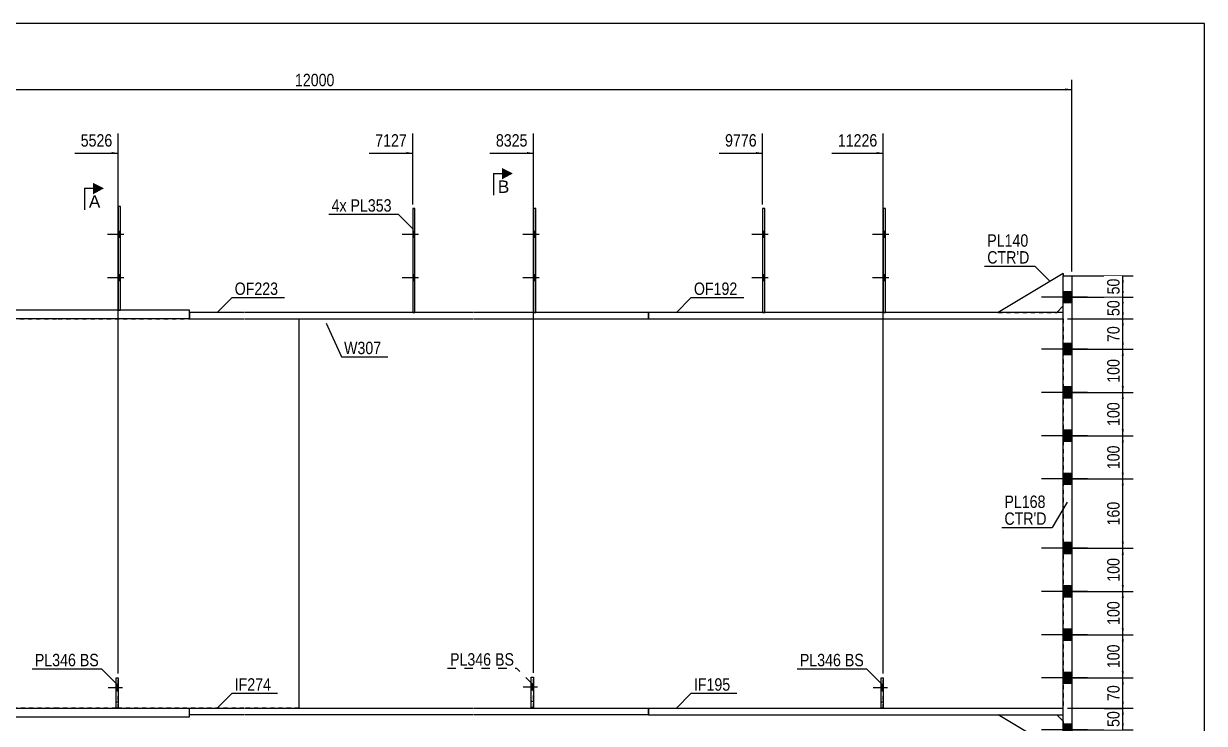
# Model space of a CAD drawing. Header units: millimetres. Extents: x -330 to 82, y -139 to 148.
# Drawn here: x -190.7 to 82.3, y -13.5 to 148.3 of the extents above; entities that cross this region are included whole.
import ezdxf

# ---------------------------------------------------------------- set-up
doc = ezdxf.new("R2010")
doc.units = ezdxf.units.MM
doc.linetypes.add('DXK_LINE_DOT1', pattern=[1.8814, 0.9407, -0.9407])
doc.linetypes.add('DXK_LINE_DOT2', pattern=[3.9198, 1.9599, -1.9599])
doc.styles.add('Arial', font='ARIAL.TTF', dxfattribs={"height": 0.2})
doc.styles.add('Arial Narrow', font='ARIALN.TTF', dxfattribs={"height": 0.2})

# ---------------------------------------------------------------- blocks, each defined once
blk = doc.blocks.new('Unknown-623355071-1210')
at = {"color": 5, "linetype": 'Continuous'}
for p, q in [((82.27, 148.28), (-327.73, 148.28)), ((82.27, -138.72), (82.27, 148.28))]:
    blk.add_line(p, q, dxfattribs=at)
blk = doc.blocks.new('Part-623355071-2163 - 1725')
at = {"color": 2, "linetype": 'Continuous'}
for p, q in [((-152.4, 81.5), (-152.4, 80)), ((-139.8, 81.5), (-152.4, 81.5)), ((-152.4, 80), (-139.8, 80)), ((-114.5, 81.5), (-139.7, 81.5)), ((-139.7, 80), (-114.5, 80)), ((-86.85, 81.5), (-114.4, 81.5)), ((-114.4, 80), (-86.85, 80)), ((-58.92, 81.5), (-86.75, 81.5)), ((-86.75, 80), (-58.92, 80)), ((-46.22, 81.5), (-58.82, 81.5)), ((-58.82, 80), (-46.22, 80)), ((-46.22, 80), (-46.22, 81.5))]:
    blk.add_line(p, q, dxfattribs=at)
blk = doc.blocks.new('Part-623355071-2007 - 1725')
at = {"color": 7, "linetype": 'DXK_LINE_DOT1'}
for p, q in [((-296, 80), (-296, 82)), ((-296, 82), (-251, 82))]:
    blk.add_line(p, q, dxfattribs=at)
at = {"color": 2, "linetype": 'Continuous'}
for p, q in [((-238.4, 82), (-251, 82)), ((-210.5, 82), (-238.3, 82)), ((-182.85, 82), (-210.4, 82)), ((-152.4, 82), (-182.75, 82)), ((-152.4, 80), (-152.4, 82)), ((-238.4, 80), (-296, 80)), ((-210.5, 80), (-238.3, 80)), ((-182.85, 80), (-210.4, 80)), ((-152.4, 80), (-182.75, 80))]:
    blk.add_line(p, q, dxfattribs=at)
blk = doc.blocks.new('Part-623355071-1879 - 1725')
at = {"color": 2, "linetype": 'Continuous'}
for p, q in [((-72.32, 105.5), (-72.82, 105.5)), ((-72.82, 105.5), (-72.82, 81.5)), ((-72.32, 81.5), (-72.32, 105.5))]:
    blk.add_line(p, q, dxfattribs=at)
at = {"color": 7, "linetype": 'DXK_LINE_DOT1'}
blk.add_line((-72.82, 81.5), (-72.32, 81.5), dxfattribs=at)
blk = doc.blocks.new('Bolt-623355071-1767 - 1725')
at = {"linetype": 'Continuous'}
blk.add_hatch(color=3, dxfattribs=at).paths.add_polyline_path([(8.03, -6), (8.03, -4.6), (7.53, -4.6), (7.53, -6)])
at = {"color": 3, "linetype": 'Continuous'}
for p, q in [((8.98, -5.3), (5.68, -5.3)), ((8.03, -4.6), (7.53, -4.6)), ((8.03, -6), (7.53, -6))]:
    blk.add_line(p, q, dxfattribs=at)
blk = doc.blocks.new('Part-623355071-1847 - 1725')
at = {"color": 7, "linetype": 'DXK_LINE_DOT1'}
for p, q in [((-73.35, -9.85), (-73.35, -2.85)), ((-73.35, -2.85), (-72.85, -2.85)), ((-72.85, -9.85), (-72.85, -2.85)), ((-72.85, -9.85), (-73.35, -9.85))]:
    blk.add_line(p, q, dxfattribs=at)
blk = doc.blocks.new('Part-623355071-2214 - 1725')
at = {"color": 2, "linetype": 'Continuous'}
for p, q in [((49.63, 90), (51.63, 90)), ((49.63, -20), (49.63, 90)), ((51.63, 90), (51.63, -20)), ((51.63, -20), (49.63, -20))]:
    blk.add_line(p, q, dxfattribs=at)
blk = doc.blocks.new('Bolt-623355071-1768 - 1725')
at = {"color": 3, "linetype": 'DXK_LINE_DOT2'}
for p, q in [((8.98, -5.3), (5.68, -5.3)), ((8.03, -4.6), (7.53, -4.6)), ((8.03, -6), (7.53, -6))]:
    blk.add_line(p, q, dxfattribs=at)
blk = doc.blocks.new('Bolt-623355071-1769 - 1725')
at = {"linetype": 'Continuous'}
blk.add_hatch(color=3, dxfattribs=at).paths.add_polyline_path([(-72.85, -5.85), (-72.85, -4.45), (-73.35, -4.45), (-73.35, -5.85)])
at = {"color": 3, "linetype": 'Continuous'}
for p, q in [((-71.9, -5.15), (-75.2, -5.15)), ((-72.85, -4.45), (-73.35, -4.45)), ((-72.85, -5.85), (-73.35, -5.85))]:
    blk.add_line(p, q, dxfattribs=at)
blk = doc.blocks.new('Bolt-623355071-1770 - 1725')
at = {"color": 3, "linetype": 'DXK_LINE_DOT2'}
for p, q in [((-71.9, -5.15), (-75.2, -5.15)), ((-72.85, -4.45), (-73.35, -4.45)), ((-72.85, -5.85), (-73.35, -5.85))]:
    blk.add_line(p, q, dxfattribs=at)
blk = doc.blocks.new('Part-623355071-2185 - 1725')
at = {"color": 2, "linetype": 'Continuous'}
for p, q in [((-152.4, -11.5), (-152.4, -10)), ((-152.4, -10), (-139.8, -10)), ((-139.7, -10), (-114.5, -10)), ((-114.4, -10), (-86.85, -10)), ((-86.75, -10), (-58.92, -10)), ((-58.82, -10), (-46.22, -10)), ((-46.22, -10), (-46.22, -11.5)), ((-139.8, -11.5), (-152.4, -11.5)), ((-114.5, -11.5), (-139.7, -11.5)), ((-86.85, -11.5), (-114.4, -11.5)), ((-58.92, -11.5), (-86.75, -11.5)), ((-46.22, -11.5), (-58.82, -11.5))]:
    blk.add_line(p, q, dxfattribs=at)
blk = doc.blocks.new('Bolt-623355071-1771 - 1725')
at = {"linetype": 'Continuous'}
for points in [[(8.53, 98.8), (8.53, 100.2), (8.03, 100.2), (8.03, 98.8)], [(8.53, 98.8), (8.53, 100.2), (8.03, 100.2), (8.03, 98.8)], [(8.53, 88.8), (8.53, 90.2), (8.03, 90.2), (8.03, 88.8)], [(8.53, 88.8), (8.53, 90.2), (8.03, 90.2), (8.03, 88.8)]]:
    blk.add_hatch(color=3, dxfattribs=at).paths.add_polyline_path(points)
at = {"color": 3, "linetype": 'Continuous'}
for p, q in [((9.33, 99.5), (5.53, 99.5)), ((9.33, 99.5), (5.53, 99.5)), ((8.53, 100.2), (8.03, 100.2)), ((8.53, 100.2), (8.03, 100.2)), ((8.53, 98.8), (8.03, 98.8)), ((8.53, 98.8), (8.03, 98.8)), ((8.53, 90.2), (8.03, 90.2)), ((8.53, 90.2), (8.03, 90.2)), ((9.33, 89.5), (5.53, 89.5)), ((9.33, 89.5), (5.53, 89.5)), ((8.53, 88.8), (8.03, 88.8)), ((8.53, 88.8), (8.03, 88.8))]:
    blk.add_line(p, q, dxfattribs=at)
blk = doc.blocks.new('Part-623355071-1899 - 1725')
at = {"color": 2, "linetype": 'Continuous'}
for p, q in [((-168.35, 106), (-168.85, 106)), ((-168.85, 106), (-168.85, 82)), ((-168.35, 82), (-168.35, 106))]:
    blk.add_line(p, q, dxfattribs=at)
at = {"color": 7, "linetype": 'DXK_LINE_DOT1'}
blk.add_line((-168.85, 82), (-168.35, 82), dxfattribs=at)
blk = doc.blocks.new('Bolt-623355071-1772 - 1725')
at = {"linetype": 'Continuous'}
for points in [[(-19.37, 98.8), (-19.37, 100.2), (-19.87, 100.2), (-19.87, 98.8)], [(-19.37, 98.8), (-19.37, 100.2), (-19.87, 100.2), (-19.87, 98.8)], [(-19.37, 88.8), (-19.37, 90.2), (-19.87, 90.2), (-19.87, 88.8)], [(-19.37, 88.8), (-19.37, 90.2), (-19.87, 90.2), (-19.87, 88.8)]]:
    blk.add_hatch(color=3, dxfattribs=at).paths.add_polyline_path(points)
at = {"color": 3, "linetype": 'Continuous'}
for p, q in [((-18.57, 99.5), (-22.37, 99.5)), ((-18.57, 99.5), (-22.37, 99.5)), ((-19.37, 100.2), (-19.87, 100.2)), ((-19.37, 100.2), (-19.87, 100.2)), ((-19.37, 98.8), (-19.87, 98.8)), ((-19.37, 98.8), (-19.87, 98.8)), ((-19.37, 90.2), (-19.87, 90.2)), ((-19.37, 90.2), (-19.87, 90.2)), ((-18.57, 89.5), (-22.37, 89.5)), ((-18.57, 89.5), (-22.37, 89.5)), ((-19.37, 88.8), (-19.87, 88.8)), ((-19.37, 88.8), (-19.87, 88.8))]:
    blk.add_line(p, q, dxfattribs=at)
blk = doc.blocks.new('Part-623355071-1958 - 1725')
at = {"color": 2, "linetype": 'Continuous'}
for p, q in [((-296, -10), (-238.4, -10)), ((-238.3, -10), (-210.5, -10)), ((-210.4, -10), (-182.85, -10)), ((-182.75, -10), (-152.4, -10)), ((-152.4, -12), (-152.4, -10)), ((-251, -12), (-238.4, -12)), ((-238.3, -12), (-210.5, -12)), ((-210.4, -12), (-182.85, -12)), ((-182.75, -12), (-152.4, -12))]:
    blk.add_line(p, q, dxfattribs=at)
at = {"color": 7, "linetype": 'DXK_LINE_DOT1'}
for q in [(-296, -10), (-251, -12)]:
    blk.add_line((-296, -12), q, dxfattribs=at)
blk = doc.blocks.new('Bolt-623355071-1773 - 1725')
at = {"linetype": 'Continuous'}
for points in [[(-72.32, 98.8), (-72.32, 100.2), (-72.82, 100.2), (-72.82, 98.8)], [(-72.32, 98.8), (-72.32, 100.2), (-72.82, 100.2), (-72.82, 98.8)], [(-72.32, 88.8), (-72.32, 90.2), (-72.82, 90.2), (-72.82, 88.8)], [(-72.32, 88.8), (-72.32, 90.2), (-72.82, 90.2), (-72.82, 88.8)]]:
    blk.add_hatch(color=3, dxfattribs=at).paths.add_polyline_path(points)
at = {"color": 3, "linetype": 'Continuous'}
for p, q in [((-71.52, 99.5), (-75.32, 99.5)), ((-71.52, 99.5), (-75.32, 99.5)), ((-72.32, 100.2), (-72.82, 100.2)), ((-72.32, 100.2), (-72.82, 100.2)), ((-72.32, 98.8), (-72.82, 98.8)), ((-72.32, 98.8), (-72.82, 98.8)), ((-72.32, 90.2), (-72.82, 90.2)), ((-72.32, 90.2), (-72.82, 90.2)), ((-71.52, 89.5), (-75.32, 89.5)), ((-71.52, 89.5), (-75.32, 89.5)), ((-72.32, 88.8), (-72.82, 88.8)), ((-72.32, 88.8), (-72.82, 88.8))]:
    blk.add_line(p, q, dxfattribs=at)
blk = doc.blocks.new('Part-623355071-1894 - 1725')
at = {"color": 7, "linetype": 'DXK_LINE_DOT1'}
for p, q in [((-169.35, -10), (-169.35, -3)), ((-169.35, -3), (-168.85, -3)), ((-168.85, -10), (-168.85, -3))]:
    blk.add_line(p, q, dxfattribs=at)
blk = doc.blocks.new('Bolt-623355071-1774 - 1725')
at = {"linetype": 'Continuous'}
for points in [[(-100.25, 98.8), (-100.25, 100.2), (-100.75, 100.2), (-100.75, 98.8)], [(-100.25, 98.8), (-100.25, 100.2), (-100.75, 100.2), (-100.75, 98.8)], [(-100.25, 88.8), (-100.25, 90.2), (-100.75, 90.2), (-100.75, 88.8)], [(-100.25, 88.8), (-100.25, 90.2), (-100.75, 90.2), (-100.75, 88.8)]]:
    blk.add_hatch(color=3, dxfattribs=at).paths.add_polyline_path(points)
at = {"color": 3, "linetype": 'Continuous'}
for p, q in [((-99.45, 99.5), (-103.25, 99.5)), ((-99.45, 99.5), (-103.25, 99.5)), ((-100.25, 100.2), (-100.75, 100.2)), ((-100.25, 100.2), (-100.75, 100.2)), ((-100.25, 98.8), (-100.75, 98.8)), ((-100.25, 98.8), (-100.75, 98.8)), ((-100.25, 90.2), (-100.75, 90.2)), ((-100.25, 90.2), (-100.75, 90.2)), ((-99.45, 89.5), (-103.25, 89.5)), ((-99.45, 89.5), (-103.25, 89.5)), ((-100.25, 88.8), (-100.75, 88.8)), ((-100.25, 88.8), (-100.75, 88.8))]:
    blk.add_line(p, q, dxfattribs=at)
blk = doc.blocks.new('Bolt-623355071-1775 - 1725')
at = {"linetype": 'Continuous'}
blk.add_hatch(color=3, dxfattribs=at).paths.add_polyline_path([(-168.85, -6), (-168.85, -4.6), (-169.35, -4.6), (-169.35, -6)])
at = {"color": 3, "linetype": 'Continuous'}
for p, q in [((-167.9, -5.3), (-171.2, -5.3)), ((-168.85, -4.6), (-169.35, -4.6)), ((-168.85, -6), (-169.35, -6))]:
    blk.add_line(p, q, dxfattribs=at)
blk = doc.blocks.new('Bolt-623355071-1776 - 1725')
at = {"color": 3, "linetype": 'DXK_LINE_DOT2'}
for p, q in [((-167.9, -5.3), (-171.2, -5.3)), ((-168.85, -4.6), (-169.35, -4.6)), ((-168.85, -6), (-169.35, -6))]:
    blk.add_line(p, q, dxfattribs=at)
blk = doc.blocks.new('Bolt-623355071-1777 - 1725')
at = {"linetype": 'Continuous'}
for points in [[(-168.35, 98.8), (-168.35, 100.2), (-168.85, 100.2), (-168.85, 98.8)], [(-168.35, 98.8), (-168.35, 100.2), (-168.85, 100.2), (-168.85, 98.8)], [(-168.35, 88.8), (-168.35, 90.2), (-168.85, 90.2), (-168.85, 88.8)], [(-168.35, 88.8), (-168.35, 90.2), (-168.85, 90.2), (-168.85, 88.8)]]:
    blk.add_hatch(color=3, dxfattribs=at).paths.add_polyline_path(points)
at = {"color": 3, "linetype": 'Continuous'}
for p, q in [((-167.55, 99.5), (-171.35, 99.5)), ((-167.55, 99.5), (-171.35, 99.5)), ((-168.35, 100.2), (-168.85, 100.2)), ((-168.35, 100.2), (-168.85, 100.2)), ((-168.35, 98.8), (-168.85, 98.8)), ((-168.35, 98.8), (-168.85, 98.8)), ((-168.35, 90.2), (-168.85, 90.2)), ((-168.35, 90.2), (-168.85, 90.2)), ((-167.55, 89.5), (-171.35, 89.5)), ((-167.55, 89.5), (-171.35, 89.5)), ((-168.35, 88.8), (-168.85, 88.8)), ((-168.35, 88.8), (-168.85, 88.8))]:
    blk.add_line(p, q, dxfattribs=at)
blk = doc.blocks.new('Part-623355071-1803 - 1725')
at = {"color": 7, "linetype": 'DXK_LINE_DOT1'}
for p, q in [((7.53, -10), (7.53, -3)), ((7.53, -3), (8.03, -3)), ((8.03, -10), (8.03, -3)), ((7.53, -8.5), (8.03, -8.5)), ((8.03, -10), (7.53, -10))]:
    blk.add_line(p, q, dxfattribs=at)
blk = doc.blocks.new('Part-623355071-1889 - 1725')
at = {"color": 2, "linetype": 'Continuous'}
for p, q in [((-169.35, -10), (-169.35, -3)), ((-169.35, -3), (-168.85, -3)), ((-168.85, -3), (-168.85, -10))]:
    blk.add_line(p, q, dxfattribs=at)
at = {"color": 7, "linetype": 'DXK_LINE_DOT1'}
for p, q in [((-169.35, -8.5), (-168.85, -8.5)), ((-168.85, -10), (-169.35, -10))]:
    blk.add_line(p, q, dxfattribs=at)
blk = doc.blocks.new('Part-623355071-1825 - 1725')
at = {"color": 2, "linetype": 'Continuous'}
for p, q in [((-73.35, -9.85), (-73.35, -2.85)), ((-73.35, -2.85), (-72.85, -2.85)), ((-72.85, -2.85), (-72.85, -9.85)), ((-72.85, -9.85), (-73.35, -9.85))]:
    blk.add_line(p, q, dxfattribs=at)
at = {"color": 7, "linetype": 'DXK_LINE_DOT1'}
blk.add_line((-73.35, -8.35), (-72.85, -8.35), dxfattribs=at)
blk = doc.blocks.new('Part-623355071-2248 - 1725')
at = {"color": 2, "linetype": 'Continuous'}
for p, q in [((49.63, -20.5), (34.63, -11.5)), ((48.13, -11.5), (49.63, -13)), ((49.63, -20.5), (49.63, -20))]:
    blk.add_line(p, q, dxfattribs=at)
at = {"color": 7, "linetype": 'DXK_LINE_DOT1'}
for p, q in [((34.63, -11.5), (48.13, -11.5)), ((49.63, -13), (49.63, -20))]:
    blk.add_line(p, q, dxfattribs=at)
blk = doc.blocks.new('Part-623355071-1869 - 1725')
at = {"color": 2, "linetype": 'Continuous'}
for p, q in [((8.53, 105.5), (8.03, 105.5)), ((8.03, 105.5), (8.03, 81.5)), ((8.53, 81.5), (8.53, 105.5))]:
    blk.add_line(p, q, dxfattribs=at)
at = {"color": 7, "linetype": 'DXK_LINE_DOT1'}
blk.add_line((8.03, 81.5), (8.53, 81.5), dxfattribs=at)
blk = doc.blocks.new('Part-623355071-2002 - 1725')
at = {"color": 2, "linetype": 'Continuous'}
for p, q in [((-46.22, 81.5), (-46.22, 80)), ((-33.62, 81.5), (-46.22, 81.5)), ((-46.22, 80), (-33.62, 80)), ((-5.97, 81.5), (-33.52, 81.5)), ((-33.52, 80), (-5.97, 80)), ((21.93, 81.5), (-5.87, 81.5)), ((-5.87, 80), (21.93, 80)), ((49.63, 81.5), (22.03, 81.5)), ((22.03, 80), (49.63, 80)), ((49.63, 80), (49.63, 81.5))]:
    blk.add_line(p, q, dxfattribs=at)
blk = doc.blocks.new('Part-623355071-1874 - 1725')
at = {"color": 2, "linetype": 'Continuous'}
for p, q in [((-19.37, 105.5), (-19.87, 105.5)), ((-19.87, 105.5), (-19.87, 81.5)), ((-19.37, 81.5), (-19.37, 105.5))]:
    blk.add_line(p, q, dxfattribs=at)
at = {"color": 7, "linetype": 'DXK_LINE_DOT1'}
blk.add_line((-19.87, 81.5), (-19.37, 81.5), dxfattribs=at)
blk = doc.blocks.new('Part-623355071-1884 - 1725')
at = {"color": 2, "linetype": 'Continuous'}
for p, q in [((-100.25, 105.5), (-100.75, 105.5)), ((-100.75, 105.5), (-100.75, 81.5)), ((-100.25, 81.5), (-100.25, 105.5))]:
    blk.add_line(p, q, dxfattribs=at)
at = {"color": 7, "linetype": 'DXK_LINE_DOT1'}
blk.add_line((-100.75, 81.5), (-100.25, 81.5), dxfattribs=at)
blk = doc.blocks.new('Part-623355071-1936 - 1725')
at = {"color": 2, "linetype": 'Continuous'}
for p, q in [((-46.22, -11.5), (-46.22, -10)), ((-46.22, -10), (-33.62, -10)), ((-33.52, -10), (-5.97, -10)), ((-5.87, -10), (21.93, -10)), ((22.03, -10), (49.63, -10)), ((49.63, -11.5), (49.63, -10)), ((-46.22, -11.5), (-33.62, -11.5)), ((-33.52, -11.5), (-5.97, -11.5)), ((-5.87, -11.5), (21.93, -11.5)), ((22.03, -11.5), (49.63, -11.5))]:
    blk.add_line(p, q, dxfattribs=at)
blk = doc.blocks.new('Part-623355071-1980 - 1725')
at = {"color": 7, "linetype": 'DXK_LINE_DOT1'}
for p, q in [((-127.1, 80), (-127.1, -10)), ((-127.1, 80), (-114.5, 80)), ((-114.4, 80), (-86.85, 80)), ((-86.75, 80), (-58.92, 80)), ((-58.82, 80), (-33.62, 80)), ((-33.52, 80), (-5.97, 80)), ((-5.87, 80), (21.93, 80)), ((22.03, 80), (49.63, 80)), ((49.63, 80), (49.63, -10)), ((-127.1, -10), (-114.5, -10)), ((-114.4, -10), (-86.85, -10)), ((-86.75, -10), (-58.92, -10)), ((-58.82, -10), (-33.62, -10)), ((-33.52, -10), (-5.97, -10)), ((-5.87, -10), (7.53, -10)), ((8.03, -10), (21.93, -10)), ((22.03, -10), (49.63, -10))]:
    blk.add_line(p, q, dxfattribs=at)
blk = doc.blocks.new('Part-623355071-2243 - 1725')
at = {"color": 2, "linetype": 'Continuous'}
for p, q in [((49.63, 90.5), (34.63, 81.5)), ((49.63, 90.5), (49.63, 90)), ((48.13, 81.5), (49.63, 83))]:
    blk.add_line(p, q, dxfattribs=at)
at = {"color": 7, "linetype": 'DXK_LINE_DOT1'}
for p, q in [((49.63, 83), (49.63, 90)), ((34.63, 81.5), (48.13, 81.5))]:
    blk.add_line(p, q, dxfattribs=at)
blk = doc.blocks.new('Part-623355071-2253 - 1725')
at = {"color": 2, "linetype": 'Continuous'}
for p, q in [((7.53, -10), (7.53, -3)), ((7.53, -3), (8.03, -3)), ((8.03, -3), (8.03, -10))]:
    blk.add_line(p, q, dxfattribs=at)
blk = doc.blocks.new('Bolt-623355071-2265 - 1725')
at = {"linetype": 'Continuous'}
for points in [[(49.63, 86.3), (49.63, 83.7), (51.63, 83.7), (51.63, 86.3)], [(49.63, 86.3), (49.63, 83.7), (51.63, 83.7), (51.63, 86.3)], [(49.63, 74.3), (49.63, 71.7), (51.63, 71.7), (51.63, 74.3)], [(49.63, 74.3), (49.63, 71.7), (51.63, 71.7), (51.63, 74.3)], [(49.63, 64.3), (49.63, 61.7), (51.63, 61.7), (51.63, 64.3)], [(49.63, 64.3), (49.63, 61.7), (51.63, 61.7), (51.63, 64.3)], [(49.63, 54.3), (49.63, 51.7), (51.63, 51.7), (51.63, 54.3)], [(49.63, 54.3), (49.63, 51.7), (51.63, 51.7), (51.63, 54.3)], [(49.63, 44.3), (49.63, 41.7), (51.63, 41.7), (51.63, 44.3)], [(49.63, 44.3), (49.63, 41.7), (51.63, 41.7), (51.63, 44.3)], [(49.63, 28.3), (49.63, 25.7), (51.63, 25.7), (51.63, 28.3)], [(49.63, 28.3), (49.63, 25.7), (51.63, 25.7), (51.63, 28.3)], [(49.63, 18.3), (49.63, 15.7), (51.63, 15.7), (51.63, 18.3)], [(49.63, 18.3), (49.63, 15.7), (51.63, 15.7), (51.63, 18.3)], [(49.63, 8.3), (49.63, 5.7), (51.63, 5.7), (51.63, 8.3)], [(49.63, 8.3), (49.63, 5.7), (51.63, 5.7), (51.63, 8.3)], [(49.63, -1.7), (49.63, -4.3), (51.63, -4.3), (51.63, -1.7)], [(49.63, -1.7), (49.63, -4.3), (51.63, -4.3), (51.63, -1.7)], [(49.63, -13.7), (49.63, -16.3), (51.63, -16.3), (51.63, -13.7)], [(49.63, -13.7), (49.63, -16.3), (51.63, -16.3), (51.63, -13.7)]]:
    blk.add_hatch(color=3, dxfattribs=at).paths.add_polyline_path(points)
at = {"color": 3, "linetype": 'Continuous'}
for p, q in [((55.22, 85), (44.63, 85)), ((55.22, 85), (44.63, 85)), ((51.63, 86.3), (49.63, 86.3)), ((51.63, 86.3), (49.63, 86.3)), ((51.63, 83.7), (49.63, 83.7)), ((51.63, 83.7), (49.63, 83.7)), ((51.63, 74.3), (49.63, 74.3)), ((51.63, 74.3), (49.63, 74.3)), ((55.22, 73), (44.63, 73)), ((55.22, 73), (44.63, 73)), ((51.63, 71.7), (49.63, 71.7)), ((51.63, 71.7), (49.63, 71.7)), ((55.22, 63), (44.63, 63)), ((55.22, 63), (44.63, 63)), ((51.63, 64.3), (49.63, 64.3)), ((51.63, 64.3), (49.63, 64.3)), ((51.63, 61.7), (49.63, 61.7)), ((51.63, 61.7), (49.63, 61.7)), ((55.22, 53), (44.63, 53)), ((55.22, 53), (44.63, 53)), ((51.63, 54.3), (49.63, 54.3)), ((51.63, 54.3), (49.63, 54.3)), ((51.63, 51.7), (49.63, 51.7)), ((51.63, 51.7), (49.63, 51.7)), ((51.63, 44.3), (49.63, 44.3)), ((51.63, 44.3), (49.63, 44.3)), ((55.22, 43), (44.63, 43)), ((55.22, 43), (44.63, 43)), ((51.63, 41.7), (49.63, 41.7)), ((51.63, 41.7), (49.63, 41.7)), ((51.63, 28.3), (49.63, 28.3)), ((51.63, 28.3), (49.63, 28.3)), ((55.22, 27), (44.63, 27)), ((55.22, 27), (44.63, 27)), ((51.63, 25.7), (49.63, 25.7)), ((51.63, 25.7), (49.63, 25.7)), ((55.22, 17), (44.63, 17)), ((55.22, 17), (44.63, 17)), ((51.63, 18.3), (49.63, 18.3)), ((51.63, 18.3), (49.63, 18.3)), ((51.63, 15.7), (49.63, 15.7)), ((51.63, 15.7), (49.63, 15.7)), ((51.63, 8.3), (49.63, 8.3)), ((51.63, 8.3), (49.63, 8.3)), ((55.22, 7), (44.63, 7)), ((55.22, 7), (44.63, 7)), ((51.63, 5.7), (49.63, 5.7)), ((51.63, 5.7), (49.63, 5.7)), ((51.63, -1.7), (49.63, -1.7)), ((51.63, -1.7), (49.63, -1.7)), ((55.22, -3), (44.63, -3)), ((55.22, -3), (44.63, -3)), ((51.63, -4.3), (49.63, -4.3)), ((51.63, -4.3), (49.63, -4.3)), ((55.22, -15), (44.63, -15)), ((55.22, -15), (44.63, -15)), ((51.63, -13.7), (49.63, -13.7)), ((51.63, -13.7), (49.63, -13.7)), ((51.63, -16.3), (49.63, -16.3)), ((51.63, -16.3), (49.63, -16.3))]:
    blk.add_line(p, q, dxfattribs=at)
blk = doc.blocks.new('Part-623355071-2270 - 1725')
at = {"color": 7, "linetype": 'DXK_LINE_DOT1'}
for p, q in [((-296, 80), (-238.4, 80)), ((-296, -10), (-296, 80)), ((-238.3, 80), (-210.5, 80)), ((-210.4, 80), (-182.85, 80)), ((-182.75, 80), (-139.8, 80)), ((-139.7, 80), (-127.1, 80)), ((-238.4, -10), (-296, -10)), ((-224.9, -10), (-238.3, -10)), ((-210.5, -10), (-224.4, -10)), ((-182.85, -10), (-210.4, -10)), ((-169.35, -10), (-182.75, -10)), ((-139.8, -10), (-168.85, -10)), ((-127.1, -10), (-139.7, -10))]:
    blk.add_line(p, q, dxfattribs=at)
at = {"color": 2, "linetype": 'Continuous'}
blk.add_line((-127.1, 80), (-127.1, -10), dxfattribs=at)
blk = doc.blocks.new('StraightDimension-623355071-2597 - 1725')
at = {"linetype": 'Continuous'}
for points in [[(63.16, 51.5), (63.41, 53), (63.66, 51.5)], [(63.66, 44.5), (63.41, 43), (63.16, 44.5)]]:
    blk.add_hatch(color=7, dxfattribs=at).paths.add_polyline_path(points)
at = {"color": 7, "linetype": 'Continuous'}
for p, q in [((50.63, 53), (65.81, 53)), ((63.41, 43), (63.41, 53)), ((50.63, 43), (65.81, 43))]:
    blk.add_line(p, q, dxfattribs=at)
at = {"color": 0}
blk.add_wipeout([(63.26, 51.34), (59.06, 51.34), (59.06, 44.66), (63.26, 44.66)], dxfattribs=at)
at = {"color": 3, "style": 'Arial Narrow'}
blk.add_text('100', height=2.863, rotation=90.0002, dxfattribs=at).set_placement((62.66, 45.26))
blk = doc.blocks.new('StraightDimension-623355071-5948 - 1725')
at = {"linetype": 'Continuous'}
blk.add_hatch(color=7, dxfattribs=at).paths.add_polyline_path([(-102.25, 118.6), (-100.75, 118.35), (-102.25, 118.1)])
at = {"color": 7, "linetype": 'Continuous'}
for p, q in [((-100.75, 106.5), (-100.75, 122.85)), ((-110.81, 118.35), (-100.75, 118.35))]:
    blk.add_line(p, q, dxfattribs=at)
at = {"color": 0}
blk.add_wipeout([(-101.53, 119.25), (-101.53, 123.45), (-110.04, 123.45), (-110.04, 119.25)], dxfattribs=at)
at = {"color": 3, "style": 'Arial Narrow'}
blk.add_text('7127', height=2.863, dxfattribs=at).set_placement((-109.44, 119.85))
blk = doc.blocks.new('StraightDimension-623355071-2605 - 1725')
at = {"linetype": 'Continuous'}
blk.add_hatch(color=7, dxfattribs=at).paths.add_polyline_path([(50.13, 133.31), (51.63, 133.06), (50.13, 132.81)])
at = {"color": 7, "linetype": 'Continuous'}
for p, q in [((51.63, 91), (51.63, 135.31)), ((-298.5, 133.06), (51.63, 133.06))]:
    blk.add_line(p, q, dxfattribs=at)
at = {"color": 0}
blk.add_wipeout([(-118.26, 133.21), (-118.26, 137.41), (-128.6, 137.41), (-128.6, 133.21)], dxfattribs=at)
at = {"color": 3, "style": 'Arial Narrow'}
blk.add_text('12000', height=2.863, dxfattribs=at).set_placement((-128, 133.81))
blk = doc.blocks.new('StraightDimension-623355071-2472 - 1725')
at = {"linetype": 'Continuous'}
for points in [[(63.16, 5.5), (63.41, 7), (63.66, 5.5)], [(63.66, -1.5), (63.41, -3), (63.16, -1.5)]]:
    blk.add_hatch(color=7, dxfattribs=at).paths.add_polyline_path(points)
at = {"color": 7, "linetype": 'Continuous'}
for p, q in [((50.63, 7), (65.81, 7)), ((63.41, -3), (63.41, 7)), ((50.63, -3), (65.81, -3))]:
    blk.add_line(p, q, dxfattribs=at)
at = {"color": 0}
blk.add_wipeout([(63.26, 5.34), (59.06, 5.34), (59.06, -1.34), (63.26, -1.34)], dxfattribs=at)
at = {"color": 3, "style": 'Arial Narrow'}
blk.add_text('100', height=2.863, rotation=90.0002, dxfattribs=at).set_placement((62.66, -0.74))
blk = doc.blocks.new('StraightDimension-623355071-2482 - 1725')
at = {"linetype": 'Continuous'}
for points in [[(63.16, -11.5), (63.41, -10), (63.66, -11.5)], [(63.66, -13.5), (63.41, -15), (63.16, -13.5)]]:
    blk.add_hatch(color=7, dxfattribs=at).paths.add_polyline_path(points)
at = {"color": 7, "linetype": 'Continuous'}
for p, q in [((50.63, -10), (65.81, -10)), ((63.41, -15), (63.41, -10)), ((50.63, -15), (65.81, -15))]:
    blk.add_line(p, q, dxfattribs=at)
at = {"color": 0}
blk.add_wipeout([(63.26, -10.07), (59.06, -10.07), (59.06, -14.93), (63.26, -14.93)], dxfattribs=at)
at = {"color": 3, "style": 'Arial Narrow'}
blk.add_text('50', height=2.863, rotation=90.0002, dxfattribs=at).set_placement((62.66, -14.33))
blk = doc.blocks.new('StraightDimension-623355071-2498 - 1725')
at = {"linetype": 'Continuous'}
for points in [[(63.16, -4.5), (63.41, -3), (63.66, -4.5)], [(63.66, -8.5), (63.41, -10), (63.16, -8.5)]]:
    blk.add_hatch(color=7, dxfattribs=at).paths.add_polyline_path(points)
at = {"color": 7, "linetype": 'Continuous'}
for p, q in [((50.63, -3), (65.81, -3)), ((63.41, -10), (63.41, -3)), ((50.63, -10), (65.81, -10))]:
    blk.add_line(p, q, dxfattribs=at)
at = {"color": 0}
blk.add_wipeout([(63.26, -4.07), (59.06, -4.07), (59.06, -8.93), (63.26, -8.93)], dxfattribs=at)
at = {"color": 3, "style": 'Arial Narrow'}
blk.add_text('70', height=2.863, rotation=90.0002, dxfattribs=at).set_placement((62.66, -8.33))
blk = doc.blocks.new('StraightDimension-623355071-2521 - 1725')
at = {"linetype": 'Continuous'}
for points in [[(63.16, 15.5), (63.41, 17), (63.66, 15.5)], [(63.66, 8.5), (63.41, 7), (63.16, 8.5)]]:
    blk.add_hatch(color=7, dxfattribs=at).paths.add_polyline_path(points)
at = {"color": 7, "linetype": 'Continuous'}
for p, q in [((50.63, 17), (65.81, 17)), ((63.41, 7), (63.41, 17)), ((50.63, 7), (65.81, 7))]:
    blk.add_line(p, q, dxfattribs=at)
at = {"color": 0}
blk.add_wipeout([(63.26, 15.34), (59.06, 15.34), (59.06, 8.66), (63.26, 8.66)], dxfattribs=at)
at = {"color": 3, "style": 'Arial Narrow'}
blk.add_text('100', height=2.863, rotation=90.0002, dxfattribs=at).set_placement((62.66, 9.26))
blk = doc.blocks.new('StraightDimension-623355071-2528 - 1725')
at = {"linetype": 'Continuous'}
for points in [[(63.16, 25.5), (63.41, 27), (63.66, 25.5)], [(63.66, 18.5), (63.41, 17), (63.16, 18.5)]]:
    blk.add_hatch(color=7, dxfattribs=at).paths.add_polyline_path(points)
at = {"color": 7, "linetype": 'Continuous'}
for p, q in [((50.63, 27), (65.81, 27)), ((63.41, 17), (63.41, 27)), ((50.63, 17), (65.81, 17))]:
    blk.add_line(p, q, dxfattribs=at)
at = {"color": 0}
blk.add_wipeout([(63.26, 25.34), (59.06, 25.34), (59.06, 18.66), (63.26, 18.66)], dxfattribs=at)
at = {"color": 3, "style": 'Arial Narrow'}
blk.add_text('100', height=2.863, rotation=90.0002, dxfattribs=at).set_placement((62.66, 19.26))
blk = doc.blocks.new('StraightDimension-623355071-2535 - 1725')
at = {"linetype": 'Continuous'}
for points in [[(63.16, 41.5), (63.41, 43), (63.66, 41.5)], [(63.66, 28.5), (63.41, 27), (63.16, 28.5)]]:
    blk.add_hatch(color=7, dxfattribs=at).paths.add_polyline_path(points)
at = {"color": 7, "linetype": 'Continuous'}
for p, q in [((50.63, 43), (65.81, 43)), ((63.41, 27), (63.41, 43)), ((50.63, 27), (65.81, 27))]:
    blk.add_line(p, q, dxfattribs=at)
at = {"color": 0}
blk.add_wipeout([(63.26, 38.34), (59.06, 38.34), (59.06, 31.66), (63.26, 31.66)], dxfattribs=at)
at = {"color": 3, "style": 'Arial Narrow'}
blk.add_text('160', height=2.863, rotation=90.0002, dxfattribs=at).set_placement((62.66, 32.26))
blk = doc.blocks.new('StraightDimension-623355071-2542 - 1725')
at = {"linetype": 'Continuous'}
for points in [[(63.16, 88.5), (63.41, 90), (63.66, 88.5)], [(63.66, 86.5), (63.41, 85), (63.16, 86.5)]]:
    blk.add_hatch(color=7, dxfattribs=at).paths.add_polyline_path(points)
at = {"color": 7, "linetype": 'Continuous'}
for p, q in [((51.63, 90), (65.81, 90)), ((63.41, 85), (63.41, 90)), ((50.63, 85), (65.81, 85))]:
    blk.add_line(p, q, dxfattribs=at)
at = {"color": 0}
blk.add_wipeout([(63.26, 89.93), (59.06, 89.93), (59.06, 85.07), (63.26, 85.07)], dxfattribs=at)
at = {"color": 3, "style": 'Arial Narrow'}
blk.add_text('50', height=2.863, rotation=90.0002, dxfattribs=at).set_placement((62.66, 85.67))
blk = doc.blocks.new('StraightDimension-623355071-2557 - 1725')
at = {"linetype": 'Continuous'}
for points in [[(63.16, 83.5), (63.41, 85), (63.66, 83.5)], [(63.66, 81.5), (63.41, 80), (63.16, 81.5)]]:
    blk.add_hatch(color=7, dxfattribs=at).paths.add_polyline_path(points)
at = {"color": 7, "linetype": 'Continuous'}
for p, q in [((50.63, 85), (65.81, 85)), ((63.41, 80), (63.41, 85)), ((50.63, 80), (65.81, 80))]:
    blk.add_line(p, q, dxfattribs=at)
at = {"color": 0}
blk.add_wipeout([(63.26, 84.93), (59.06, 84.93), (59.06, 80.07), (63.26, 80.07)], dxfattribs=at)
at = {"color": 3, "style": 'Arial Narrow'}
blk.add_text('50', height=2.863, rotation=90.0002, dxfattribs=at).set_placement((62.66, 80.67))
blk = doc.blocks.new('StraightDimension-623355071-2574 - 1725')
at = {"linetype": 'Continuous'}
for points in [[(63.16, 78.5), (63.41, 80), (63.66, 78.5)], [(63.66, 74.5), (63.41, 73), (63.16, 74.5)]]:
    blk.add_hatch(color=7, dxfattribs=at).paths.add_polyline_path(points)
at = {"color": 7, "linetype": 'Continuous'}
for p, q in [((50.63, 80), (65.81, 80)), ((63.41, 73), (63.41, 80)), ((50.63, 73), (65.81, 73))]:
    blk.add_line(p, q, dxfattribs=at)
at = {"color": 0}
blk.add_wipeout([(63.26, 78.93), (59.06, 78.93), (59.06, 74.07), (63.26, 74.07)], dxfattribs=at)
at = {"color": 3, "style": 'Arial Narrow'}
blk.add_text('70', height=2.863, rotation=90.0002, dxfattribs=at).set_placement((62.66, 74.67))
blk = doc.blocks.new('StraightDimension-623355071-2581 - 1725')
at = {"linetype": 'Continuous'}
for points in [[(63.16, 71.5), (63.41, 73), (63.66, 71.5)], [(63.66, 64.5), (63.41, 63), (63.16, 64.5)]]:
    blk.add_hatch(color=7, dxfattribs=at).paths.add_polyline_path(points)
at = {"color": 7, "linetype": 'Continuous'}
for p, q in [((50.63, 73), (65.81, 73)), ((63.41, 63), (63.41, 73)), ((50.63, 63), (65.81, 63))]:
    blk.add_line(p, q, dxfattribs=at)
at = {"color": 0}
blk.add_wipeout([(63.26, 71.34), (59.06, 71.34), (59.06, 64.66), (63.26, 64.66)], dxfattribs=at)
at = {"color": 3, "style": 'Arial Narrow'}
blk.add_text('100', height=2.863, rotation=90.0002, dxfattribs=at).set_placement((62.66, 65.26))
blk = doc.blocks.new('StraightDimension-623355071-2590 - 1725')
at = {"linetype": 'Continuous'}
for points in [[(63.16, 61.5), (63.41, 63), (63.66, 61.5)], [(63.66, 54.5), (63.41, 53), (63.16, 54.5)]]:
    blk.add_hatch(color=7, dxfattribs=at).paths.add_polyline_path(points)
at = {"color": 7, "linetype": 'Continuous'}
for p, q in [((50.63, 63), (65.81, 63)), ((63.41, 53), (63.41, 63)), ((50.63, 53), (65.81, 53))]:
    blk.add_line(p, q, dxfattribs=at)
at = {"color": 0}
blk.add_wipeout([(63.26, 61.34), (59.06, 61.34), (59.06, 54.66), (63.26, 54.66)], dxfattribs=at)
at = {"color": 3, "style": 'Arial Narrow'}
blk.add_text('100', height=2.863, rotation=90.0002, dxfattribs=at).set_placement((62.66, 55.26))
blk = doc.blocks.new('StraightDimension-623355071-5945 - 1725')
at = {"linetype": 'Continuous'}
blk.add_hatch(color=7, dxfattribs=at).paths.add_polyline_path([(6.53, 118.6), (8.03, 118.35), (6.53, 118.1)])
at = {"color": 7, "linetype": 'Continuous'}
for p, q in [((8.03, -2), (8.03, 122.85)), ((-3.86, 118.35), (8.03, 118.35))]:
    blk.add_line(p, q, dxfattribs=at)
at = {"color": 0}
blk.add_wipeout([(7.26, 119.25), (7.26, 123.45), (-3.08, 123.45), (-3.08, 119.25)], dxfattribs=at)
at = {"color": 3, "style": 'Arial Narrow'}
blk.add_text('11226', height=2.863, dxfattribs=at).set_placement((-2.48, 119.85))
blk = doc.blocks.new('StraightDimension-623355071-5946 - 1725')
at = {"linetype": 'Continuous'}
blk.add_hatch(color=7, dxfattribs=at).paths.add_polyline_path([(-21.37, 118.6), (-19.87, 118.35), (-21.37, 118.1)])
at = {"color": 7, "linetype": 'Continuous'}
for p, q in [((-19.87, 106.5), (-19.87, 122.85)), ((-29.93, 118.35), (-19.87, 118.35))]:
    blk.add_line(p, q, dxfattribs=at)
at = {"color": 0}
blk.add_wipeout([(-20.64, 119.25), (-20.64, 123.45), (-29.15, 123.45), (-29.15, 119.25)], dxfattribs=at)
at = {"color": 3, "style": 'Arial Narrow'}
blk.add_text('9776', height=2.863, dxfattribs=at).set_placement((-28.55, 119.85))
blk = doc.blocks.new('StraightDimension-623355071-5947 - 1725')
at = {"linetype": 'Continuous'}
blk.add_hatch(color=7, dxfattribs=at).paths.add_polyline_path([(-74.35, 118.6), (-72.85, 118.35), (-74.35, 118.1)])
at = {"color": 7, "linetype": 'Continuous'}
for p, q in [((-72.85, -1.85), (-72.85, 122.85)), ((-82.91, 118.35), (-72.85, 118.35))]:
    blk.add_line(p, q, dxfattribs=at)
at = {"color": 0}
blk.add_wipeout([(-73.63, 119.25), (-73.63, 123.45), (-82.14, 123.45), (-82.14, 119.25)], dxfattribs=at)
at = {"color": 3, "style": 'Arial Narrow'}
blk.add_text('8325', height=2.863, dxfattribs=at).set_placement((-81.54, 119.85))
blk = doc.blocks.new('StraightDimension-623355071-5949 - 1725')
at = {"linetype": 'Continuous'}
blk.add_hatch(color=7, dxfattribs=at).paths.add_polyline_path([(-170.35, 118.6), (-168.85, 118.35), (-170.35, 118.1)])
at = {"color": 7, "linetype": 'Continuous'}
for p, q in [((-168.85, -2), (-168.85, 122.85)), ((-178.91, 118.35), (-168.85, 118.35))]:
    blk.add_line(p, q, dxfattribs=at)
at = {"color": 0}
blk.add_wipeout([(-169.63, 119.25), (-169.63, 123.45), (-178.14, 123.45), (-178.14, 119.25)], dxfattribs=at)
at = {"color": 3, "style": 'Arial Narrow'}
blk.add_text('5526', height=2.863, dxfattribs=at).set_placement((-177.54, 119.85))
blk = doc.blocks.new('MarkSet-623355071-2865 - 1725')
at = {"color": 0}
blk.add_wipeout([(-1.75, -0.29), (-1.75, 2.71), (-11.26, 2.71), (-11.26, -0.29)], dxfattribs=at)
blk.add_wipeout([(-1.75, -0.29), (-1.75, 2.71), (-11.26, 2.71), (-11.26, -0.29)], dxfattribs=at)
blk.add_wipeout([(3.53, -0.29), (3.53, 2.71), (-0.85, 2.71), (-0.85, -0.29)], dxfattribs=at)
blk.add_wipeout([(3.53, -0.29), (3.53, 2.71), (-0.85, 2.71), (-0.85, -0.29)], dxfattribs=at)
at = {"color": 7, "linetype": 'Continuous'}
for p in [(-11.86, -0.89), (7.66, -4.43)]:
    blk.add_line(p, (4.13, -0.89), dxfattribs=at)
at = {"color": 3, "style": 'Arial Narrow'}
for s, p in [('PL346', (-11.26, -0.29)), ('BS', (-0.85, -0.29))]:
    blk.add_text(s, height=2.863, dxfattribs=at).set_placement(p)
blk = doc.blocks.new('Mark-623355071-2159 - 1725')
at = {"color": 0}
blk.add_wipeout([(-131.89, 85.56), (-131.89, 88.56), (-141.94, 88.56), (-141.94, 85.56)], dxfattribs=at)
blk.add_wipeout([(-131.89, 85.56), (-131.89, 88.56), (-141.94, 88.56), (-141.94, 85.56)], dxfattribs=at)
at = {"color": 7, "linetype": 'Continuous'}
for p, q in [((-146.08, 81.42), (-142.54, 84.96)), ((-142.54, 84.96), (-130.39, 84.96))]:
    blk.add_line(p, q, dxfattribs=at)
at = {"color": 3, "style": 'Arial Narrow'}
blk.add_text('OF223', height=2.863, dxfattribs=at).set_placement((-141.94, 85.56))
blk = doc.blocks.new('Mark-623355071-2210 - 1725')
at = {"color": 0}
blk.add_wipeout([(45.54, 36.31), (45.54, 39.31), (36.04, 39.31), (36.04, 36.31)], dxfattribs=at)
blk.add_wipeout([(45.54, 36.31), (45.54, 39.31), (36.04, 39.31), (36.04, 36.31)], dxfattribs=at)
blk.add_wipeout([(45.79, 32.41), (45.79, 35.41), (36.04, 35.41), (36.04, 32.41)], dxfattribs=at)
blk.add_wipeout([(45.79, 32.41), (45.79, 35.41), (36.04, 35.41), (36.04, 32.41)], dxfattribs=at)
at = {"color": 7, "linetype": 'Continuous'}
for p in [(50.58, 37.66), (35.44, 31.81)]:
    blk.add_line(p, (47.04, 31.81), dxfattribs=at)
at = {"color": 3, "style": 'Arial Narrow'}
blk.add_text('PL168', height=2.863, dxfattribs=at).set_placement((36.04, 36.31))
at = {"color": 1, "style": 'Arial Narrow'}
blk.add_text("CTR'D", height=2.863, dxfattribs=at).set_placement((36.04, 32.41))
blk = doc.blocks.new('MarkSet-623355071-2853 - 1725')
at = {"color": 0}
blk.add_wipeout([(-178.64, -0.29), (-178.64, 2.71), (-188.14, 2.71), (-188.14, -0.29)], dxfattribs=at)
blk.add_wipeout([(-178.64, -0.29), (-178.64, 2.71), (-188.14, 2.71), (-188.14, -0.29)], dxfattribs=at)
blk.add_wipeout([(-173.36, -0.29), (-173.36, 2.71), (-177.74, 2.71), (-177.74, -0.29)], dxfattribs=at)
blk.add_wipeout([(-173.36, -0.29), (-173.36, 2.71), (-177.74, 2.71), (-177.74, -0.29)], dxfattribs=at)
at = {"color": 7, "linetype": 'Continuous'}
for p in [(-188.74, -0.89), (-169.22, -4.43)]:
    blk.add_line(p, (-172.76, -0.89), dxfattribs=at)
at = {"color": 3, "style": 'Arial Narrow'}
for s, p in [('PL346', (-188.14, -0.29)), ('BS', (-177.74, -0.29))]:
    blk.add_text(s, height=2.863, dxfattribs=at).set_placement(p)
blk = doc.blocks.new('Mark-623355071-2181 - 1725')
at = {"color": 0}
blk.add_wipeout([(-133.54, -5.94), (-133.54, -2.94), (-141.94, -2.94), (-141.94, -5.94)], dxfattribs=at)
blk.add_wipeout([(-133.54, -5.94), (-133.54, -2.94), (-141.94, -2.94), (-141.94, -5.94)], dxfattribs=at)
at = {"color": 7, "linetype": 'Continuous'}
for p, q in [((-146.08, -10.08), (-142.54, -6.54)), ((-142.54, -6.54), (-132.04, -6.54))]:
    blk.add_line(p, q, dxfattribs=at)
at = {"color": 3, "style": 'Arial Narrow'}
blk.add_text('IF274', height=2.863, dxfattribs=at).set_placement((-141.94, -5.94))
blk = doc.blocks.new('Mark-623355071-1932 - 1725')
at = {"color": 0}
blk.add_wipeout([(-27.35, -5.94), (-27.35, -2.94), (-35.76, -2.94), (-35.76, -5.94)], dxfattribs=at)
blk.add_wipeout([(-27.35, -5.94), (-27.35, -2.94), (-35.76, -2.94), (-35.76, -5.94)], dxfattribs=at)
at = {"color": 7, "linetype": 'Continuous'}
for p, q in [((-39.89, -10.08), (-36.36, -6.54)), ((-36.36, -6.54), (-25.85, -6.54))]:
    blk.add_line(p, q, dxfattribs=at)
at = {"color": 3, "style": 'Arial Narrow'}
blk.add_text('IF195', height=2.863, dxfattribs=at).set_placement((-35.76, -5.94))
blk = doc.blocks.new('Mark-623355071-1976 - 1725')
at = {"color": 0}
blk.add_wipeout([(-108.05, 71.87), (-108.05, 74.87), (-116.64, 74.87), (-116.64, 71.87)], dxfattribs=at)
blk.add_wipeout([(-108.05, 71.87), (-108.05, 74.87), (-116.64, 74.87), (-116.64, 71.87)], dxfattribs=at)
at = {"color": 7, "linetype": 'Continuous'}
for p, q in [((-120.78, 79.01), (-117.24, 71.27)), ((-117.24, 71.27), (-106.55, 71.27))]:
    blk.add_line(p, q, dxfattribs=at)
at = {"color": 3, "style": 'Arial Narrow'}
blk.add_text('W307', height=2.863, dxfattribs=at).set_placement((-116.64, 71.87))
blk = doc.blocks.new('Mark-623355071-1998 - 1725')
at = {"color": 0}
blk.add_wipeout([(-25.71, 85.56), (-25.71, 88.56), (-35.76, 88.56), (-35.76, 85.56)], dxfattribs=at)
blk.add_wipeout([(-25.71, 85.56), (-25.71, 88.56), (-35.76, 88.56), (-35.76, 85.56)], dxfattribs=at)
at = {"color": 7, "linetype": 'Continuous'}
for p, q in [((-39.89, 81.42), (-36.36, 84.96)), ((-36.36, 84.96), (-24.21, 84.96))]:
    blk.add_line(p, q, dxfattribs=at)
at = {"color": 3, "style": 'Arial Narrow'}
blk.add_text('OF192', height=2.863, dxfattribs=at).set_placement((-35.76, 85.56))
blk = doc.blocks.new('Mark-623355071-2239 - 1725')
at = {"color": 0}
blk.add_wipeout([(41.57, 96.71), (41.57, 99.71), (32.07, 99.71), (32.07, 96.71)], dxfattribs=at)
blk.add_wipeout([(41.57, 96.71), (41.57, 99.71), (32.07, 99.71), (32.07, 96.71)], dxfattribs=at)
blk.add_wipeout([(41.82, 92.81), (41.82, 95.81), (32.07, 95.81), (32.07, 92.81)], dxfattribs=at)
blk.add_wipeout([(41.82, 92.81), (41.82, 95.81), (32.07, 95.81), (32.07, 92.81)], dxfattribs=at)
at = {"color": 7, "linetype": 'Continuous'}
for p in [(31.47, 92.21), (46.61, 88.67)]:
    blk.add_line(p, (43.07, 92.21), dxfattribs=at)
at = {"color": 3, "style": 'Arial Narrow'}
blk.add_text('PL140', height=2.863, dxfattribs=at).set_placement((32.07, 96.71))
at = {"color": 1, "style": 'Arial Narrow'}
blk.add_text("CTR'D", height=2.863, dxfattribs=at).set_placement((32.07, 92.81))
blk = doc.blocks.new('SectionMark-623355071-2774 - 1725')
at = {"color": 7, "linetype": 'Continuous'}
for p, q in [((-176.66, 110.21), (-174.66, 110.21)), ((-176.66, -26.75), (-174.66, -26.75))]:
    blk.add_line(p, q, dxfattribs=at)
at = {"color": 0, "linetype": 'Continuous'}
for points in [[(-172.99, 105.71), (-172.99, 108.71), (-175.66, 108.71), (-175.66, 105.71)], [(-172.99, -25.25), (-172.99, -22.25), (-175.66, -22.25), (-175.66, -25.25)]]:
    blk.add_wipeout(points, dxfattribs=at)
at = {"linetype": 'Continuous'}
for points in [[(-174.66, 111.46), (-172.16, 110.21), (-174.66, 108.84)], [(-174.66, -25.5), (-172.16, -26.75), (-174.66, -28.13)]]:
    blk.add_hatch(color=7, dxfattribs=at).paths.add_polyline_path(points)
at = {"color": 7, "linetype": 'Continuous'}
for p, q in [((-176.66, 110.21), (-176.66, 105.21)), ((-176.66, -26.75), (-176.66, -21.75))]:
    blk.add_line(p, q, dxfattribs=at)
at = {"color": 136, "linetype": 'Continuous', "style": 'Arial'}
for p in [(-175.66, 105.71), (-175.66, -25.25)]:
    blk.add_text('A', height=2.87, dxfattribs=at).set_placement(p)
blk = doc.blocks.new('SectionMark-623355071-2776 - 1725')
at = {"color": 7, "linetype": 'Continuous'}
for p, q in [((-82.11, 113.65), (-80.11, 113.65)), ((-82.11, -25.8), (-80.11, -25.8))]:
    blk.add_line(p, q, dxfattribs=at)
at = {"color": 0, "linetype": 'Continuous'}
for points in [[(-78.45, 109.15), (-78.45, 112.15), (-81.11, 112.15), (-81.11, 109.15)], [(-78.45, -24.3), (-78.45, -21.3), (-81.11, -21.3), (-81.11, -24.3)]]:
    blk.add_wipeout(points, dxfattribs=at)
at = {"linetype": 'Continuous'}
for points in [[(-80.11, 114.9), (-77.61, 113.65), (-80.11, 112.28)], [(-80.11, -24.55), (-77.61, -25.8), (-80.11, -27.18)]]:
    blk.add_hatch(color=7, dxfattribs=at).paths.add_polyline_path(points)
at = {"color": 7, "linetype": 'Continuous'}
for p, q in [((-82.11, 113.65), (-82.11, 108.65)), ((-82.11, -25.8), (-82.11, -20.8))]:
    blk.add_line(p, q, dxfattribs=at)
at = {"color": 136, "linetype": 'Continuous', "style": 'Arial'}
for p in [(-81.11, 109.15), (-81.11, -24.3)]:
    blk.add_text('B', height=2.87, dxfattribs=at).set_placement(p)
blk = doc.blocks.new('MarkSet-623355071-2893 - 1725')
at = {"color": 7, "linetype": 'Continuous'}
blk.add_line((-100.62, 100.67), (-104.16, 104.21), dxfattribs=at)
at = {"color": 0}
blk.add_wipeout([(-116.06, 104.81), (-116.06, 107.81), (-119.53, 107.81), (-119.53, 104.81)], dxfattribs=at)
blk.add_wipeout([(-116.06, 104.81), (-116.06, 107.81), (-119.53, 107.81), (-119.53, 104.81)], dxfattribs=at)
blk.add_wipeout([(-105.66, 104.81), (-105.66, 107.81), (-115.16, 107.81), (-115.16, 104.81)], dxfattribs=at)
blk.add_wipeout([(-105.66, 104.81), (-105.66, 107.81), (-115.16, 107.81), (-115.16, 104.81)], dxfattribs=at)
at = {"color": 7, "linetype": 'Continuous'}
blk.add_line((-120.13, 104.21), (-104.16, 104.21), dxfattribs=at)
at = {"color": 3, "style": 'Arial Narrow'}
for s, p in [('4x', (-119.53, 104.81)), ('PL353', (-115.16, 104.81))]:
    blk.add_text(s, height=2.863, dxfattribs=at).set_placement(p)
blk = doc.blocks.new('MarkSet-623355071-3984 - 1725')
at = {"color": 0}
blk.add_wipeout([(-82.64, -0.14), (-82.64, 2.86), (-92.14, 2.86), (-92.14, -0.14)], dxfattribs=at)
blk.add_wipeout([(-82.64, -0.14), (-82.64, 2.86), (-92.14, 2.86), (-92.14, -0.14)], dxfattribs=at)
blk.add_wipeout([(-77.36, -0.14), (-77.36, 2.86), (-81.74, 2.86), (-81.74, -0.14)], dxfattribs=at)
blk.add_wipeout([(-77.36, -0.14), (-77.36, 2.86), (-81.74, 2.86), (-81.74, -0.14)], dxfattribs=at)
at = {"color": 7, "linetype": 'DXK_LINE_DOT2'}
for p in [(-92.74, -0.74), (-73.22, -4.28)]:
    blk.add_line(p, (-76.76, -0.74), dxfattribs=at)
at = {"color": 3, "style": 'Arial Narrow'}
for s, p in [('PL346', (-92.14, -0.14)), ('BS', (-81.74, -0.14))]:
    blk.add_text(s, height=2.863, dxfattribs=at).set_placement(p)

msp = doc.modelspace()

# ---------------------------------------------------------------- block references
for name in ['Unknown-623355071-1210', 'Part-623355071-1899 - 1725', 'Part-623355071-1884 - 1725', 'Part-623355071-1879 - 1725', 'Part-623355071-1874 - 1725', 'Part-623355071-1869 - 1725', 'Bolt-623355071-1777 - 1725', 'Bolt-623355071-1774 - 1725', 'Bolt-623355071-1773 - 1725', 'Bolt-623355071-1772 - 1725', 'Bolt-623355071-1771 - 1725', 'Part-623355071-2243 - 1725', 'Part-623355071-2214 - 1725', 'Bolt-623355071-2265 - 1725', 'Part-623355071-2007 - 1725', 'Part-623355071-2270 - 1725', 'Part-623355071-2163 - 1725', 'Part-623355071-1980 - 1725', 'Part-623355071-2002 - 1725', 'Bolt-623355071-1775 - 1725', 'Bolt-623355071-1776 - 1725', 'Part-623355071-1894 - 1725', 'Part-623355071-1889 - 1725', 'Bolt-623355071-1769 - 1725', 'Bolt-623355071-1770 - 1725', 'Part-623355071-1847 - 1725', 'Part-623355071-1825 - 1725', 'Bolt-623355071-1767 - 1725', 'Bolt-623355071-1768 - 1725', 'Part-623355071-1803 - 1725', 'Part-623355071-2253 - 1725', 'Part-623355071-1958 - 1725', 'Part-623355071-2185 - 1725', 'Part-623355071-1936 - 1725', 'Part-623355071-2248 - 1725']:
    msp.add_blockref(name, (0, 0))

# ---------------------------------------------------------------- next in the draw order: block references
for name in ['StraightDimension-623355071-5948 - 1725', 'Mark-623355071-2159 - 1725', 'Mark-623355071-1998 - 1725', 'Mark-623355071-1976 - 1725', 'StraightDimension-623355071-2597 - 1725', 'StraightDimension-623355071-2472 - 1725', 'Mark-623355071-2181 - 1725', 'Mark-623355071-1932 - 1725', 'StraightDimension-623355071-2482 - 1725']:
    msp.add_blockref(name, (0, 0))

# ---------------------------------------------------------------- next in the draw order: block references
for name in ['StraightDimension-623355071-2605 - 1725', 'StraightDimension-623355071-2521 - 1725', 'StraightDimension-623355071-2498 - 1725']:
    msp.add_blockref(name, (0, 0))

# ---------------------------------------------------------------- next in the draw order: block references
for name in ['StraightDimension-623355071-5949 - 1725', 'StraightDimension-623355071-5947 - 1725', 'StraightDimension-623355071-5946 - 1725', 'StraightDimension-623355071-5945 - 1725', 'MarkSet-623355071-2893 - 1725', 'Mark-623355071-2239 - 1725', 'StraightDimension-623355071-2542 - 1725', 'StraightDimension-623355071-2528 - 1725']:
    msp.add_blockref(name, (0, 0))

# ---------------------------------------------------------------- next in the draw order: block references
for name in ['SectionMark-623355071-2776 - 1725', 'StraightDimension-623355071-2557 - 1725', 'StraightDimension-623355071-2535 - 1725', 'MarkSet-623355071-2853 - 1725', 'MarkSet-623355071-2865 - 1725']:
    msp.add_blockref(name, (0, 0))

# ---------------------------------------------------------------- next in the draw order: block references
for name in ['SectionMark-623355071-2774 - 1725', 'StraightDimension-623355071-2574 - 1725', 'Mark-623355071-2210 - 1725', 'MarkSet-623355071-3984 - 1725']:
    msp.add_blockref(name, (0, 0))

# ---------------------------------------------------------------- next in the draw order: block references
msp.add_blockref('StraightDimension-623355071-2581 - 1725', (0, 0))

# ---------------------------------------------------------------- next in the draw order: block references
msp.add_blockref('StraightDimension-623355071-2590 - 1725', (0, 0))

doc.saveas('drawing.dxf')
